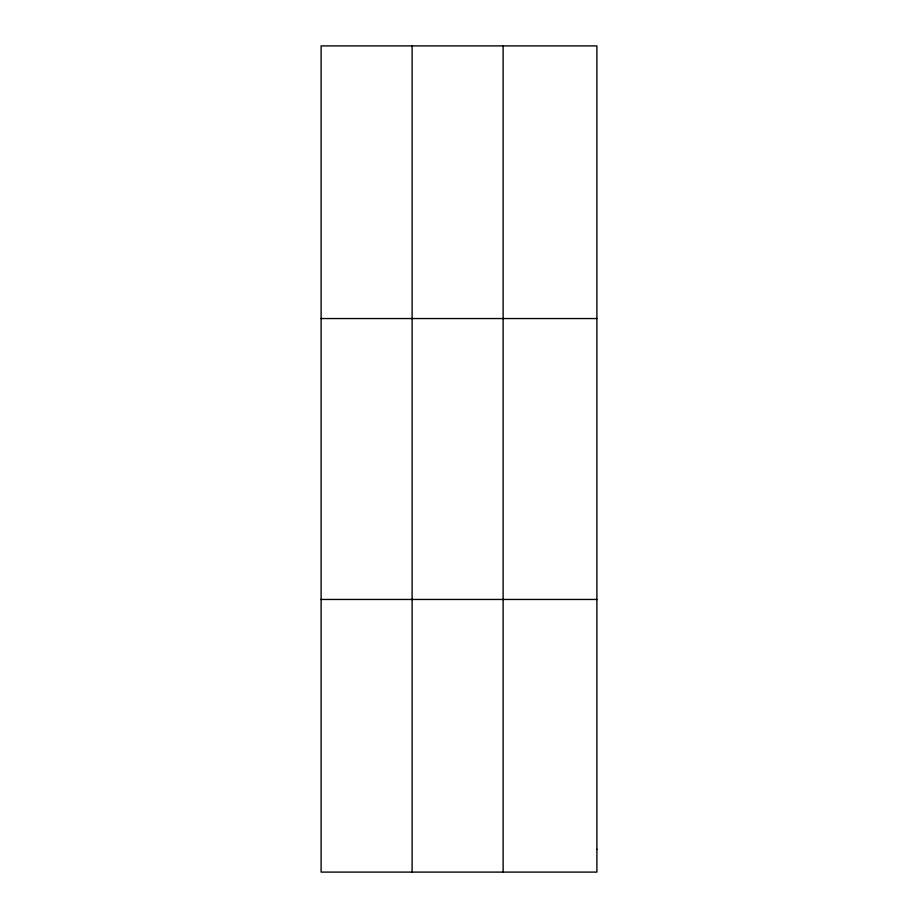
<?xml version="1.0" encoding="UTF-8"?>
<svg xmlns="http://www.w3.org/2000/svg" width="918" height="918" viewBox="0 0 918 918"><rect width="100%" height="100%" fill="white"/><g stroke="black" fill="none" stroke-linecap="round" stroke-linejoin="round"><path stroke-width="1.38" d="M412.113 872.1L412.113 45.9M503.121 872.1L503.121 45.9M321.105 318.546L596.895 318.546M321.105 599.454L596.895 599.454M596.895 849.38L596.895 872.1L321.105 872.1L321.105 45.9L596.895 45.9L596.895 849.38"/></g></svg>
